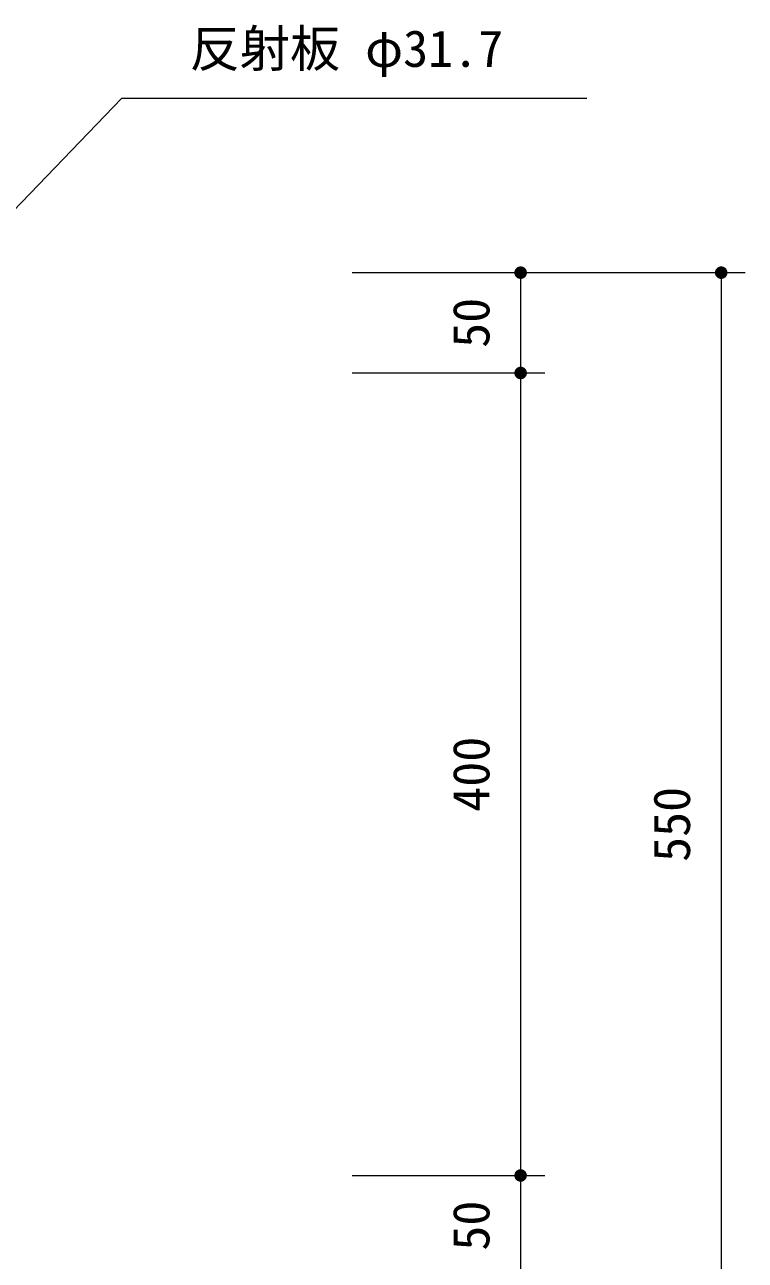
# Model space of a CAD drawing. Units: millimetres at full size, sheet at 1:10. Extents: x 0 to 4200, y 0 to 2970.
# Drawn here: x 1381 to 1741, y 1213 to 1829 of the extents above; entities that cross this region are included whole.
import ezdxf
from ezdxf.enums import TextEntityAlignment as Align

# ---------------------------------------------------------------- set-up
doc = ezdxf.new("R2010")
doc.units = ezdxf.units.MM
doc.header["$LTSCALE"] = 10
doc.layers.add('D-STR-DIM', color=7, linetype='Continuous', lineweight=13)
doc.layers.add('D-STR-HTXT', color=7, linetype='Continuous', lineweight=13)
doc.styles.add('ＭＳ ゴシック', font='')
doc.styles.get('ＭＳ ゴシック').set_extended_font_data('MS Gothic')

# ---------------------------------------------------------------- blocks, each defined once
blk = doc.blocks.new('filled_dot')
at = {"color": 0, "linetype": 'Continuous', "lineweight": -2, "const_width": 1.25}
blk.add_lwpolyline([(-0.625, 0, 1), (0.625, 0, 1)], format="xyb", close=True, dxfattribs=at)

msp = doc.modelspace()

# ---------------------------------------------------------------- linework, layer by layer
at = {"layer": 'D-STR-DIM'}
for p, q in [((1544.64, 1705.46), (1740.64, 1705.46)), ((1544.64, 1705.46), (1640.64, 1705.46)), ((1628.64, 1705.46), (1628.64, 1655.46)), ((1728.64, 1705.46), (1728.64, 1155.46)), ((1544.64, 1655.46), (1640.64, 1655.46)), ((1544.64, 1655.46), (1640.64, 1655.46)), ((1628.64, 1655.46), (1628.64, 1255.46)), ((1544.64, 1255.46), (1640.64, 1255.46)), ((1544.64, 1255.46), (1640.64, 1255.46)), ((1628.64, 1255.46), (1628.64, 1205.46))]:
    msp.add_line(p, q, dxfattribs=at)
at = {"layer": 'D-STR-HTXT'}
msp.add_lwpolyline([(1275.51, 1632.14), (1429.76, 1792.47), (1454.76, 1792.47), (1661.61, 1792.47)], dxfattribs=at)

# ---------------------------------------------------------------- block references
at = {"layer": 'D-STR-DIM', "xscale": 2.5, "yscale": 2.5}
for p, rotation in [((1628.64, 1705.46), 270), ((1728.64, 1705.46), 270), ((1628.64, 1655.46), 270), ((1628.64, 1655.46), 90), ((1628.64, 1255.46), 270), ((1628.64, 1255.46), 90)]:
    msp.add_blockref('filled_dot', p, dxfattribs=dict(at, rotation=rotation))

# ---------------------------------------------------------------- texts
at = {"layer": 'D-STR-DIM', "style": 'ＭＳ ゴシック'}
for s, p in [('50', (1594.76, 1680.46)), ('400', (1594.76, 1455.46)), ('550', (1694.76, 1430.46)), ('50', (1594.76, 1230.46))]:
    msp.add_text(s, height=18.33, rotation=90, dxfattribs=at).set_placement(p, align=Align.TOP_CENTER)
at = {"layer": 'D-STR-HTXT', "style": 'ＭＳ ゴシック'}
msp.add_text('反射板 φ31.7', height=18.33, dxfattribs=at).set_placement((1463.63, 1826.35), align=Align.TOP_LEFT)

doc.saveas('drawing.dxf')
